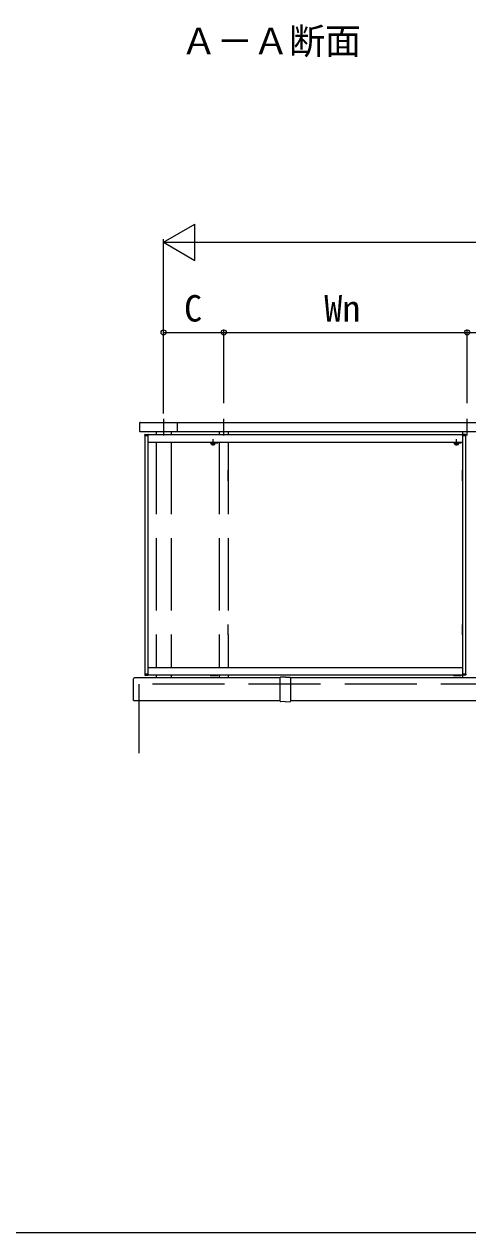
# Model space of a CAD drawing. Units: millimetres, scale not verified. Extents: x -990 to 990, y -1600 to 1603.
# Drawn here: x 315 to 462.6, y -1600 to -1197.7 of the extents above; entities that cross this region are included whole.
import ezdxf
from ezdxf.enums import TextEntityAlignment as Align

# ---------------------------------------------------------------- set-up
doc = ezdxf.new("R2010")
doc.units = ezdxf.units.MM
doc.header["$LTSCALE"] = 8
doc.linetypes.add('CHAIN2', pattern=[12, 9, -1, 1, -1])
doc.linetypes.add('DASHED3', pattern=[4, 3, -1])
for name, color, linetype, lineweight in [('0-0_0', 3, 'Continuous', 9), ('0-1_USER1', 7, 'Continuous', 9), ('0-5_YKK_13', 4, 'Continuous', 9), ('0-6_YKK_D', 6, 'Continuous', 9)]:
    doc.layers.add(name, color=color, linetype=linetype, lineweight=lineweight)
doc.styles.add('ＭＳ ゴシック', font='')
doc.styles.get('ＭＳ ゴシック').set_extended_font_data('MS Gothic')

msp = doc.modelspace()

# ---------------------------------------------------------------- linework, layer by layer
at = {"layer": '0-1_USER1'}
msp.add_line((990, -1600), (-990, -1600), dxfattribs=at)
at = {"layer": '0-5_YKK_13'}
for p, q in [((353.37, -1330.538), (353.37, -1333.238)), ((353.57, -1330.338), (733.173, -1330.338)), ((361.37, -1329.088), (361.37, -1334.588)), ((365.87, -1330.338), (365.87, -1333.338)), ((381.37, -1334.588), (381.37, -1329.088)), ((462.37, -1334.588), (462.37, -1329.088)), ((353.47, -1333.338), (358.79, -1333.338)), ((355.12, -1334.588), (355.133, -1334.382)), ((355.12, -1334.588), (356.17, -1334.588)), ((355.17, -1414.088), (355.17, -1334.588)), ((356.17, -1334.588), (355.17, -1334.588)), ((355.233, -1334.288), (356.12, -1334.288)), ((356.17, -1334.588), (356.17, -1334.338)), ((356.17, -1334.338), (460.87, -1334.338)), ((356.17, -1414.088), (356.17, -1334.588)), ((358.27, -1333.338), (358.79, -1333.338)), ((358.79, -1333.338), (728.47, -1333.338)), ((358.87, -1333.338), (358.87, -1334.338)), ((363.87, -1333.338), (363.87, -1334.338)), ((379.87, -1333.338), (379.87, -1334.338)), ((382.87, -1333.338), (382.87, -1334.338)), ((460.87, -1333.338), (460.87, -1334.338)), ((460.87, -1334.588), (460.87, -1334.338)), ((461.92, -1334.588), (460.87, -1334.588)), ((460.87, -1334.588), (460.87, -1414.088)), ((460.87, -1334.588), (461.87, -1334.588)), ((461.808, -1334.288), (460.92, -1334.288)), ((461.87, -1334.588), (461.87, -1414.088)), ((461.92, -1334.588), (461.908, -1334.382)), ((356.17, -1336.838), (460.87, -1336.838)), ((377.37, -1337.268), (377.293, -1337.312)), ((377.295, -1337.268), (377.295, -1337.118)), ((377.295, -1337.118), (378.445, -1337.118)), ((377.295, -1337.268), (378.445, -1337.268)), ((378.37, -1337.268), (377.37, -1337.268)), ((378.37, -1337.668), (377.37, -1337.668)), ((377.581, -1337.623), (377.581, -1337.312)), ((377.85, -1337.118), (377.827, -1337.268)), ((377.89, -1337.268), (377.913, -1337.118)), ((378.159, -1337.623), (378.159, -1337.312)), ((378.37, -1337.268), (378.447, -1337.312)), ((378.37, -1337.668), (378.447, -1337.623)), ((378.445, -1337.118), (378.445, -1337.268)), ((378.447, -1337.623), (378.447, -1337.312)), ((379.37, -1336.838), (379.37, -1337.038)), ((458.37, -1337.268), (458.293, -1337.312)), ((458.295, -1337.268), (458.295, -1337.118)), ((458.295, -1337.118), (459.445, -1337.118)), ((458.295, -1337.268), (459.445, -1337.268)), ((459.37, -1337.268), (458.37, -1337.268)), ((459.37, -1337.668), (458.37, -1337.668)), ((458.581, -1337.623), (458.581, -1337.312)), ((458.85, -1337.118), (458.827, -1337.268)), ((458.89, -1337.268), (458.913, -1337.118)), ((459.159, -1337.623), (459.159, -1337.312)), ((459.37, -1337.268), (459.447, -1337.312)), ((459.37, -1337.668), (459.447, -1337.623)), ((459.445, -1337.118), (459.445, -1337.268)), ((459.447, -1337.623), (459.447, -1337.312)), ((460.37, -1336.838), (460.37, -1337.038)), ((356.17, -1411.838), (460.87, -1411.838)), ((351.37, -1422.808), (351.37, -1415.607)), ((400.12, -1415.338), (351.623, -1415.338)), ((355.12, -1414.088), (355.133, -1414.294)), ((355.12, -1414.088), (356.17, -1414.088)), ((356.17, -1414.088), (355.17, -1414.088)), ((355.233, -1414.388), (356.12, -1414.388)), ((356.17, -1414.088), (356.17, -1414.338)), ((356.17, -1414.338), (460.87, -1414.338)), ((358.87, -1414.338), (358.87, -1415.338)), ((363.87, -1414.338), (363.87, -1415.338)), ((379.37, -1414.338), (379.37, -1414.538)), ((379.87, -1414.338), (379.87, -1415.338)), ((382.87, -1414.338), (382.87, -1415.338)), ((400.12, -1423.08), (400.12, -1415.195)), ((401.87, -1415.038), (400.217, -1415.095)), ((401.87, -1415.038), (403.524, -1415.095)), ((403.62, -1415.195), (403.62, -1423.08)), ((683.12, -1415.338), (403.62, -1415.338)), ((460.37, -1414.338), (460.37, -1414.538)), ((460.87, -1413.838), (460.87, -1415.338)), ((460.87, -1414.088), (461.87, -1414.088)), ((460.87, -1414.088), (460.87, -1414.338)), ((461.92, -1414.088), (460.87, -1414.088)), ((461.808, -1414.388), (460.92, -1414.388)), ((461.92, -1414.088), (461.908, -1414.294)), ((351.4, -1422.838), (400.12, -1422.838)), ((353.12, -1422.837), (353.12, -1440.337)), ((401.87, -1423.238), (400.217, -1423.18)), ((401.87, -1423.238), (403.524, -1423.18)), ((403.62, -1422.838), (683.12, -1422.838))]:
    msp.add_line(p, q, dxfattribs=at)
at = {"layer": '0-5_YKK_13', "linetype": 'DASHED3'}
for p, q in [((460.87, -1334.338), (460.87, -1413.838)), ((358.87, -1336.838), (358.87, -1411.838)), ((363.87, -1336.838), (363.87, -1411.838)), ((379.87, -1336.838), (379.87, -1411.838)), ((382.87, -1336.838), (382.87, -1411.838)), ((382.87, -1349.688), (382.87, -1346.188)), ((460.87, -1349.688), (460.87, -1346.188)), ((382.87, -1400.988), (382.87, -1397.488)), ((460.87, -1400.988), (460.87, -1397.488)), ((353.12, -1417.437), (353.12, -1422.837)), ((733.62, -1417.437), (353.12, -1417.437))]:
    msp.add_line(p, q, dxfattribs=at)
at = {"layer": '0-5_YKK_13', "linetype": 'CHAIN2'}
for p, q in [((377.87, -1337.95), (377.87, -1335.809)), ((458.87, -1337.95), (458.87, -1335.809))]:
    msp.add_line(p, q, dxfattribs=at)
at = {"layer": '0-5_YKK_13'}
for points in [[(376.87, -1336.838), (376.87, -1337.038), (379.37, -1337.038)], [(377.37, -1337.668), (377.293, -1337.623), (377.293, -1337.312)], [(457.87, -1336.838), (457.87, -1337.038), (460.37, -1337.038)], [(458.37, -1337.668), (458.293, -1337.623), (458.293, -1337.312)], [(376.87, -1414.338), (376.87, -1414.538), (379.37, -1414.538)], [(457.87, -1414.338), (457.87, -1414.538), (460.37, -1414.538)]]:
    msp.add_lwpolyline(points, dxfattribs=at)
for points in [[(378.445, -1337.038), (378.445, -1337.118), (377.295, -1337.118), (377.295, -1337.038)], [(459.445, -1337.038), (459.445, -1337.118), (458.295, -1337.118), (458.295, -1337.038)]]:
    msp.add_lwpolyline(points, close=True, dxfattribs=at)
at = {"layer": '0-5_YKK_13', "linetype": 'DASHED3'}
for points in [[(377.565, -1337.668), (377.68, -1337.432), (377.87, -1337.331)], [(378.175, -1337.668), (378.06, -1337.432), (377.87, -1337.331)], [(458.565, -1337.668), (458.68, -1337.432), (458.87, -1337.331)], [(459.175, -1337.668), (459.06, -1337.432), (458.87, -1337.331)]]:
    msp.add_lwpolyline(points, dxfattribs=at)
at = {"layer": '0-5_YKK_13'}
for centre, radius, start, end in [((353.57, -1330.538), 0.2, 89.92664, 180), ((353.47, -1333.238), 0.1, 180, 270), ((355.233, -1334.388), 0.1, 90, 176.5), ((356.12, -1334.338), 0.05, 0, 90), ((460.92, -1334.338), 0.05, 90, 180), ((461.808, -1334.388), 0.1, 3.5, 90), ((377.437, -1337.523), 0.256, 55.61708, 124.38292), ((377.437, -1337.412), 0.256, 235.61708, 304.38292), ((377.87, -1338.223), 0.955, 72.41276, 107.58724), ((377.87, -1336.712), 0.955, 252.41276, 287.58724), ((378.303, -1337.523), 0.256, 55.61708, 124.38292), ((378.303, -1337.412), 0.256, 235.61708, 304.38292), ((458.437, -1337.523), 0.256, 55.61708, 124.38292), ((458.437, -1337.412), 0.256, 235.61708, 304.38292), ((458.87, -1338.223), 0.955, 72.41276, 107.58724), ((458.87, -1336.712), 0.955, 252.41276, 287.58724), ((459.303, -1337.523), 0.256, 55.61708, 124.38292), ((459.303, -1337.412), 0.256, 235.61708, 304.38292), ((351.658, -1415.623), 0.288, 96.96153, 176.7531), ((355.233, -1414.288), 0.1, 183.5, 270), ((356.12, -1414.338), 0.05, 270, 0), ((400.22, -1415.195), 0.1, 92, 180), ((403.52, -1415.195), 0.1, 0, 88), ((460.92, -1414.338), 0.05, 180, 270), ((461.808, -1414.288), 0.1, 270, 356.5), ((351.4, -1422.808), 0.03, 180, 270), ((400.22, -1423.08), 0.1, 180, 268), ((403.52, -1423.08), 0.1, 272, 360)]:
    msp.add_arc(centre, radius, start, end, dxfattribs=at)
at = {"layer": '0-6_YKK_D'}
for p, q in [((361.37, -1270.338), (371.762, -1264.338)), ((371.762, -1276.338), (371.762, -1264.338)), ((361.37, -1327.341), (361.37, -1269.338)), ((361.37, -1270.338), (371.762, -1276.338)), ((361.37, -1270.338), (382.155, -1270.338)), ((373.37, -1270.338), (713.37, -1270.338)), ((361.37, -1323.888), (361.37, -1299.338)), ((361.37, -1300.338), (381.37, -1300.338)), ((381.37, -1323.888), (381.37, -1299.338)), ((381.37, -1323.888), (381.37, -1299.338)), ((381.37, -1300.338), (462.37, -1300.338)), ((462.37, -1323.888), (462.37, -1299.338)), ((462.37, -1323.888), (462.37, -1299.338)), ((462.37, -1300.338), (543.37, -1300.338))]:
    msp.add_line(p, q, dxfattribs=at)
for centre in [(361.37, -1300.338), (381.37, -1300.338), (381.37, -1300.338), (462.37, -1300.338), (462.37, -1300.338)]:
    msp.add_circle(centre, 0.85, dxfattribs=at)

# ---------------------------------------------------------------- texts
at = {"layer": '0-0_0', "style": 'ＭＳ ゴシック'}
msp.add_text('Ａ－Ａ断面', height=8.798, dxfattribs=at).set_placement((367.082, -1210.372), align=Align.BOTTOM_LEFT)
at = {"layer": '0-6_YKK_D', "style": 'ＭＳ ゴシック'}
for s, p in [('C', (368.17, -1299.338)), ('Wn', (414.83, -1299.338))]:
    msp.add_text(s, height=8.798, dxfattribs=at).set_placement(p, align=Align.BOTTOM_LEFT)

doc.saveas('drawing.dxf')
